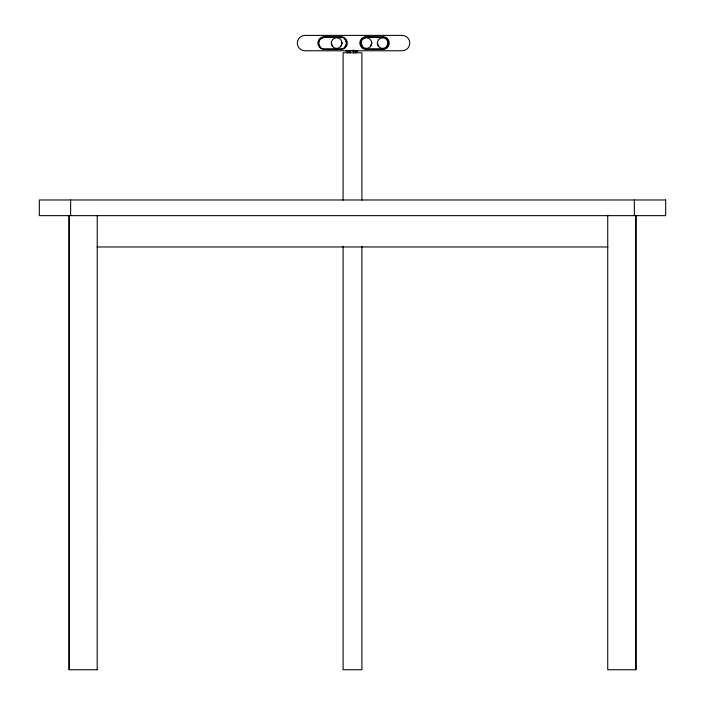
<?xml version="1.0" encoding="UTF-8"?>
<svg xmlns="http://www.w3.org/2000/svg" width="705" height="705" viewBox="0 0 705 705"><rect width="100%" height="100%" fill="white"/><g stroke="black" fill="none" stroke-linecap="round" stroke-linejoin="round"><path stroke-width="1.06" d="M341.978 43.243A5.323 5.323 0 0 0 334.135 38.387A5.323 5.323 0 0 0 333.853 47.605A5.323 5.323 0 0 0 341.978 43.243L341.969 42.749M371.729 43.243A5.323 5.323 0 0 0 363.895 38.387A5.323 5.323 0 0 0 363.604 47.605A5.323 5.323 0 0 0 371.729 43.243L371.72 42.749M388.014 43.243A5.323 5.323 0 0 0 380.171 38.387A5.323 5.323 0 0 0 379.889 47.605A5.323 5.323 0 0 0 388.014 43.243L388.006 42.749M331.332 43.243L331.341 42.749M361.083 43.243L361.092 42.749M377.369 43.243L377.378 42.749M346.393 41.295L346.472 44.591L345.142 47.006L346.675 43.075L344.974 38.978L346.472 41.577M388.358 41.295L388.437 44.591L387.107 47.006L388.64 43.075L386.939 38.978L388.446 41.577M318.493 43.075L319.77 39.445L318.493 43.075L320.185 47.173M360.458 43.075L361.736 39.445L360.458 43.075L362.15 47.173M341.978 43.075L340.674 46.574M371.729 43.075L370.425 46.574M388.014 43.075L386.71 46.574M346.287 45.164L346.56 44.212M388.252 45.164L388.525 44.212M356.492 51.456L355.946 52.787L356.492 51.456L357.823 50.91L351.998 50.91M344.974 47.173L346.472 44.591M386.939 47.173L388.437 44.591M354.562 50.337L352.57 50.337M324.282 37.286L321.41 38.044L319.268 40.176L322.52 37.559L321.41 38.044L324.282 37.286L342.648 37.559M366.248 37.286L363.375 38.044L361.233 40.176L364.485 37.559L363.375 38.044L366.248 37.286L384.613 37.559M340.885 36.722L324.282 36.722A6.363 6.363 0 0 0 319.797 38.555L318.678 40.079A6.363 6.363 0 0 0 318.519 45.772L319.841 47.623A6.363 6.363 0 0 0 324.282 49.438L340.885 49.438A6.363 6.363 0 0 0 345.318 47.632L346.64 45.781A6.363 6.363 0 0 0 346.481 40.079L345.371 38.581A6.363 6.363 0 0 0 340.876 36.722M97.131 246.962L607.869 246.962M97.237 669.75L69.099 669.75L69.099 215.642M635.884 669.75L635.884 215.642L635.928 669.75L607.736 669.75L607.736 215.642M347.248 51.456L347.803 52.787L347.248 51.456L345.926 50.91L350.182 50.91L350.182 53.042M378.673 46.574L377.369 43.075M362.388 46.574L361.083 43.075M332.637 46.574L331.332 43.075M387.865 40.185L387.353 39.445A5.79 5.79 0 0 0 382.85 37.286M345.899 40.185L345.388 39.445A5.79 5.79 0 0 0 340.885 37.286M360.652 44.582L360.458 43.243L361.233 45.984A5.79 5.79 0 0 0 366.248 48.874L382.85 48.874A5.79 5.79 0 0 0 387.856 45.984M318.686 44.582L318.493 43.243L319.268 45.984A5.79 5.79 0 0 0 324.282 48.874L340.885 48.874A5.79 5.79 0 0 0 345.891 45.984M360.563 44.212L360.845 45.164M318.598 44.212L318.871 45.164M634.359 199.982L634.359 215.642M361.894 200.158L361.894 52.787L343.106 52.787L343.106 200.158M361.894 246.345L361.894 669.75L343.106 669.75L343.106 246.345M353.566 50.91L353.566 53.042M97.237 215.642L97.184 669.75M70.641 199.982L70.641 215.642M69.152 215.642L69.152 669.75M388.605 45.781L387.336 47.587A6.363 6.363 0 0 1 382.85 49.438L366.248 49.438A6.363 6.363 0 0 1 361.806 47.623L360.493 45.781A6.363 6.363 0 0 1 360.643 40.062L361.762 38.572A6.363 6.363 0 0 1 366.256 36.704L382.85 36.722A6.363 6.363 0 0 1 387.336 38.572L388.455 40.079A6.363 6.363 0 0 1 388.605 45.781M402.106 35.391L305.018 35.391A7.685 7.685 0 0 0 297.334 43.075A7.685 7.685 0 0 0 305.018 50.769L402.106 50.769A7.685 7.685 0 0 0 409.799 43.075A7.685 7.685 0 0 0 402.106 35.391M665.679 199.982L39.321 199.982L39.321 215.642L665.679 215.642L665.679 199.982"/></g></svg>
